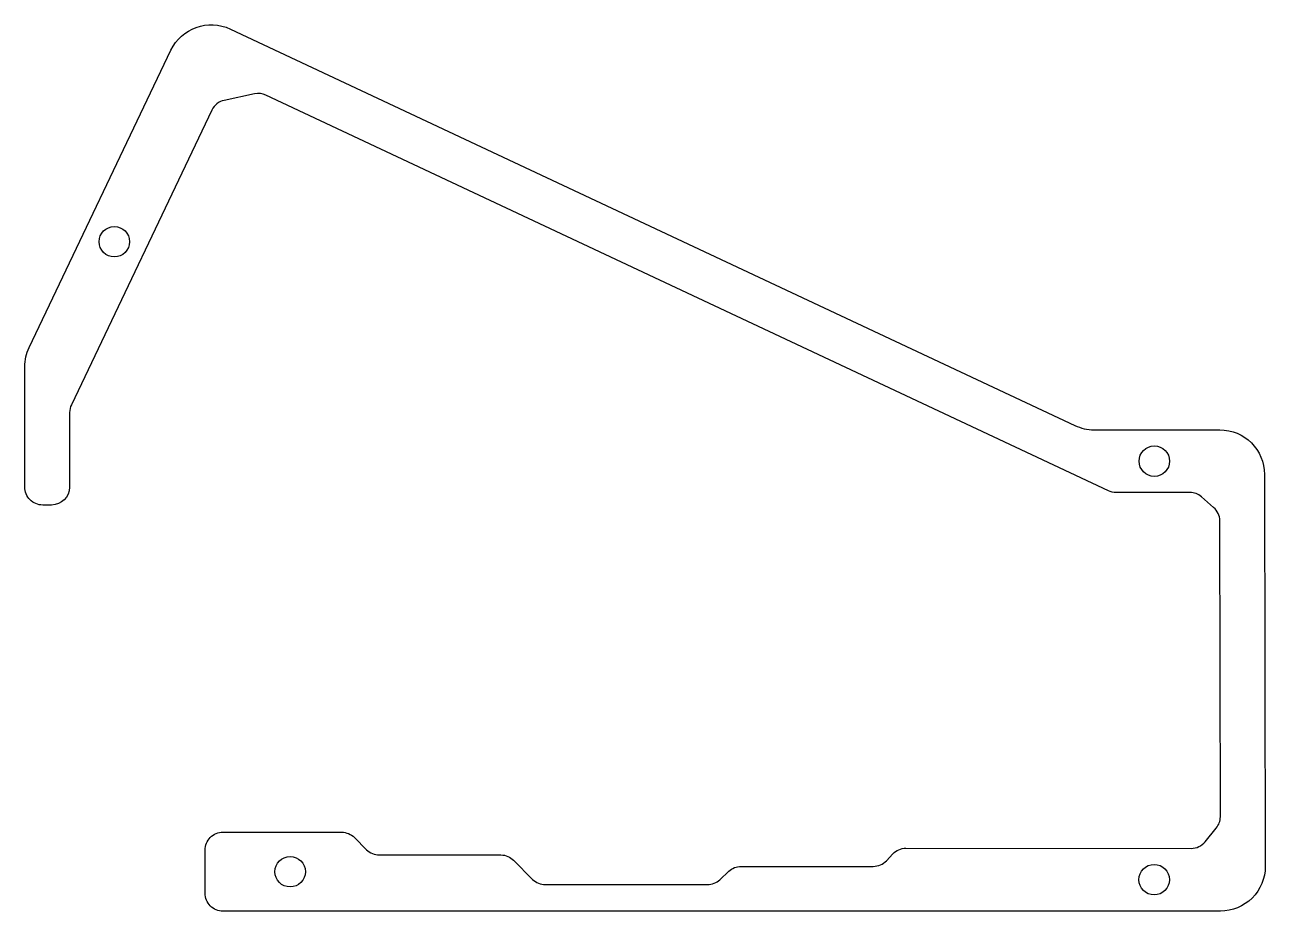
# Model space of a CAD drawing. Header units: millimetres. Extents: x -153 to -14, y 8 to 107.
import ezdxf

# ---------------------------------------------------------------- set-up
doc = ezdxf.new("R2010")
doc.units = ezdxf.units.MM
doc.layers.get('0').update_dxf_attribs({"linetype": 'CONTINUOUS'})

msp = doc.modelspace()

# ---------------------------------------------------------------- linework, layer by layer
msp.add_lwpolyline([(-30.95, 55.02, -0.110129), (-31.8, 55.21), (-125.88, 99.36, 0.163374), (-127.15, 99.51), (-130.53, 98.79, 0.233213), (-131.92, 97.7), (-147.61, 64.82, 0.111743), (-147.8, 63.96), (-147.81, 55.62, -0.414162), (-149.81, 53.62), (-150.81, 53.62, -0.414265), (-152.81, 55.62), (-152.8, 69.06, -0.111743), (-152.32, 71.21), (-136.49, 104.38, -0.412295), (-129.85, 106.75), (-35.55, 62.5, 0.110129), (-33.42, 62.02), (-19.38, 62.02, -0.413686), (-14.38, 57.03), (-14.3, 13.29, -0.414742), (-19.3, 8.29), (-130.68, 8.29, -0.414214), (-132.68, 10.29), (-132.68, 15.1, -0.414214), (-130.68, 17.1), (-117.42, 17.1, -0.198913), (-116.01, 16.51), (-114.64, 15.14, 0.198913), (-113.23, 14.56), (-99.64, 14.56, -0.198912), (-98.23, 13.97), (-96.1, 11.84, 0.198912), (-94.69, 11.25), (-76.57, 11.25, 0.191051), (-75.2, 11.8), (-74.2, 12.74, -0.191051), (-72.83, 13.29), (-58.06, 13.29, 0.207307), (-56.6, 13.92), (-55.88, 14.68, -0.207405), (-54.42, 15.32), (-22.56, 15.3, 0.22421), (-21.02, 16.03), (-19.77, 17.55, 0.174419), (-19.31, 18.82), (-19.37, 51.86, 0.216561), (-20.06, 53.36), (-21.41, 54.53, 0.180916), (-22.72, 55.02)], format="xyb", close=True)
for centre in [(-142.81, 83.01), (-26.68, 58.52), (-123.18, 12.69), (-26.7, 11.8)]:
    msp.add_circle(centre, 1.7)

doc.saveas('drawing.dxf')
